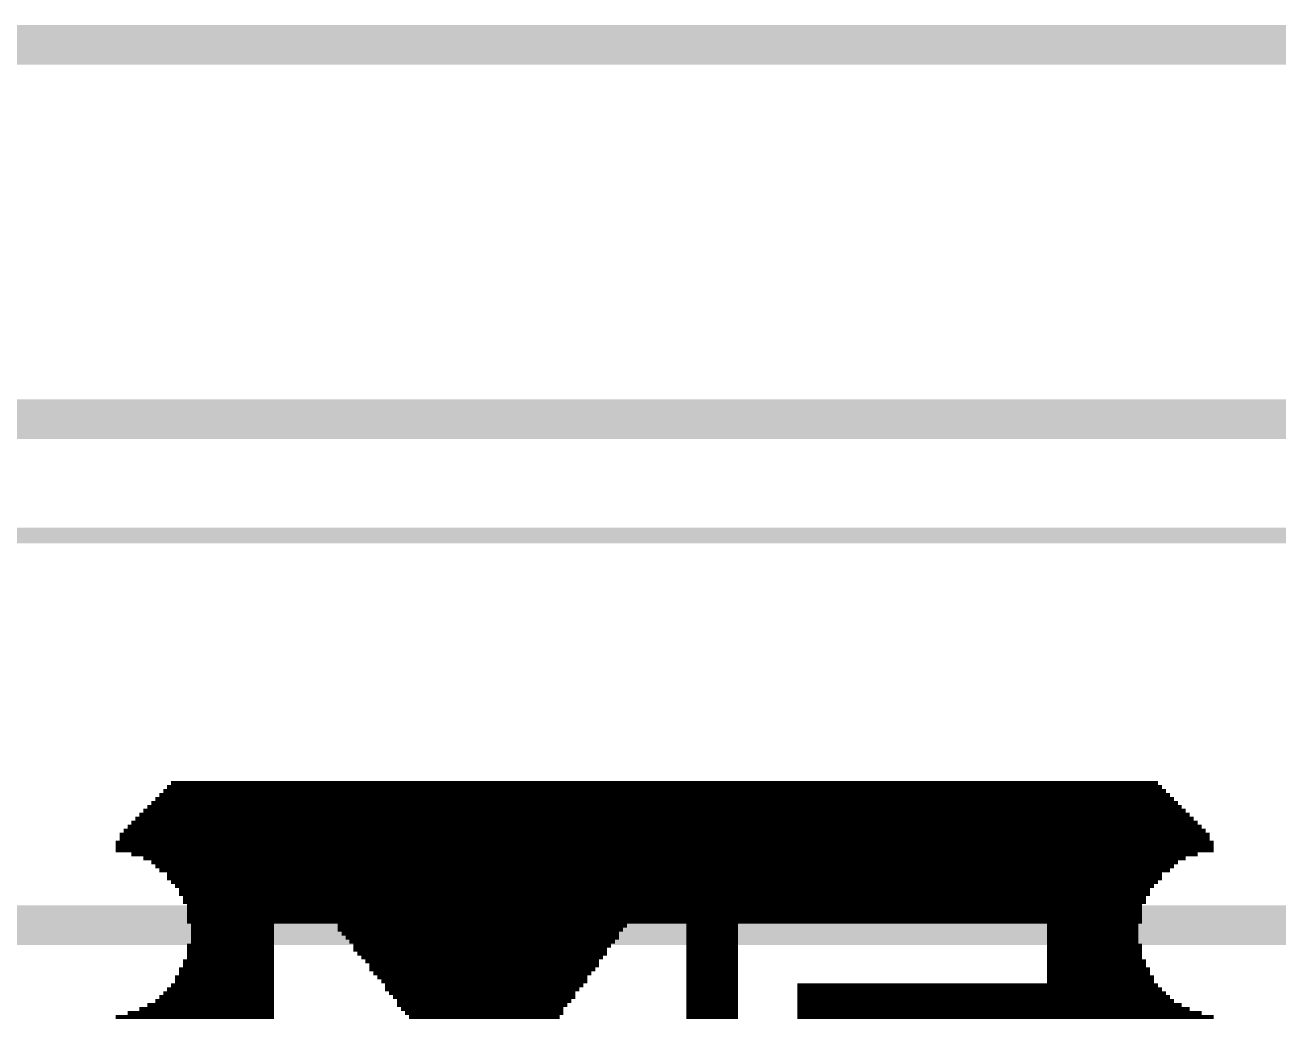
# Model space of a CAD drawing. Header units: millimetres. Extents: x -19 to 69, y -19.1 to 19.1.
# Drawn here: x 26.43 to 34.46, y 12.76 to 19.13 of the extents above; entities that cross this region are included whole.
import ezdxf

# ---------------------------------------------------------------- set-up
doc = ezdxf.new("R2010")
doc.units = ezdxf.units.MM
for name, color, linetype, true_color in [('BoardOutLine', 7, 'Continuous', 0xff00ff), ('TopLayer', 7, 'Continuous', 0xff0000), ('TopSilkLayer', 7, 'Continuous', 0xffcc00)]:
    doc.layers.add(name, color=color, linetype=linetype, true_color=true_color)

msp = doc.modelspace()

# ---------------------------------------------------------------- linework, layer by layer
at = {"layer": 'BoardOutLine', "const_width": 0.254}
msp.add_lwpolyline([(0, 19), (50, 19)], dxfattribs=at)
msp.add_lwpolyline([(18.718, 16.603), (40.7181, 16.603), (40.7181, -17.397), (18.718, -17.397), (18.718, 16.603)], close=True, dxfattribs=at)
at = {"layer": 'TopLayer', "const_width": 0.254}
msp.add_lwpolyline([(47.1593, 13.361), (21.616, 13.361), (21.209, 12.954)], dxfattribs=at)
at = {"layer": 'TopSilkLayer'}
for points, const_width in [([(40.0991, -17.143), (40.0991, 14.857), (39.0991, 15.857), (37.5991, 15.857), (37.5991, 14.857), (35.5991, 14.857), (35.5991, 15.857), (30.0991, 15.857), (24.5991, 15.857), (24.5991, 14.857), (22.5991, 14.857), (22.5991, 15.857), (21.0991, 15.857), (20.099, 14.857), (20.099, -17.143)], 0.1), ([(27.3157, 14.2202), (33.7419, 14.2202)], 0.0254), ([(27.3411, 14.2456), (33.7165, 14.2456)], 0.0254), ([(27.3665, 14.271), (33.6911, 14.271)], 0.0254), ([(27.2141, 14.1186), (33.8435, 14.1186)], 0.0254), ([(27.2395, 14.144), (33.8181, 14.144)], 0.0254), ([(27.2649, 14.1694), (33.7927, 14.1694)], 0.0254), ([(27.2903, 14.1948), (33.7673, 14.1948)], 0.0254), ([(27.1379, 14.0424), (33.9197, 14.0424)], 0.0254), ([(27.1633, 14.0678), (33.8943, 14.0678)], 0.0254), ([(27.1887, 14.0932), (33.8689, 14.0932)], 0.0254), ([(27.0617, 13.9662), (33.9959, 13.9662)], 0.0254), ([(27.0871, 13.9916), (33.9705, 13.9916)], 0.0254), ([(27.1125, 14.017), (33.9451, 14.017)], 0.0254), ([(27.0109, 13.89), (34.0467, 13.89)], 0.0254), ([(27.0363, 13.9408), (34.0213, 13.9408)], 0.0254), ([(27.0363, 13.9154), (34.0213, 13.9154)], 0.0254), ([(27.0109, 13.8646), (34.0467, 13.8646)], 0.0254), ([(27.0109, 13.8392), (34.0467, 13.8392)], 0.0254), ([(27.1125, 13.8138), (33.9451, 13.8138)], 0.0254), ([(27.1887, 13.7884), (33.8689, 13.7884)], 0.0254), ([(27.2395, 13.763), (33.8181, 13.763)], 0.0254), ([(27.2649, 13.7376), (33.7927, 13.7376)], 0.0254), ([(27.2903, 13.7122), (33.7673, 13.7122)], 0.0254), ([(27.3411, 13.6868), (33.7165, 13.6868)], 0.0254), ([(27.3411, 13.6614), (33.7165, 13.6614)], 0.0254), ([(27.3665, 13.636), (33.6911, 13.636)], 0.0254), ([(27.3919, 13.6106), (33.6657, 13.6106)], 0.0254), ([(27.4173, 13.5852), (33.6403, 13.5852)], 0.0254), ([(27.4173, 13.5598), (33.6403, 13.5598)], 0.0254), ([(27.4427, 13.5344), (33.6149, 13.5344)], 0.0254), ([(27.4427, 13.509), (33.6149, 13.509)], 0.0254), ([(27.4681, 13.4836), (33.5895, 13.4836)], 0.0254), ([(27.4681, 13.4582), (33.5895, 13.4582)], 0.0254), ([(27.4681, 13.4328), (33.5895, 13.4328)], 0.0254), ([(27.4681, 13.4074), (33.5895, 13.4074)], 0.0254), ([(27.4681, 13.382), (33.5895, 13.382)], 0.0254), ([(27.4935, 13.3566), (28.0269, 13.3566)], 0.0254), ([(27.4935, 13.3312), (28.0269, 13.3312)], 0.0254), ([(28.4333, 13.3566), (30.2875, 13.3566)], 0.0254), ([(28.4333, 13.3312), (30.2621, 13.3312)], 0.0254), ([(30.6685, 13.3566), (30.9987, 13.3566)], 0.0254), ([(30.6685, 13.3312), (30.9987, 13.3312)], 0.0254), ([(32.9799, 13.3566), (33.5641, 13.3566)], 0.0254), ([(32.9799, 13.3312), (33.5641, 13.3312)], 0.0254), ([(27.4935, 13.3058), (28.0269, 13.3058)], 0.0254), ([(27.4935, 13.2804), (28.0269, 13.2804)], 0.0254), ([(27.4935, 13.255), (28.0269, 13.255)], 0.0254), ([(28.4587, 13.3058), (30.2367, 13.3058)], 0.0254), ([(28.4841, 13.2804), (30.2367, 13.2804)], 0.0254), ([(28.5095, 13.255), (30.2113, 13.255)], 0.0254), ([(30.6685, 13.3058), (30.9987, 13.3058)], 0.0254), ([(30.6685, 13.2804), (30.9987, 13.2804)], 0.0254), ([(30.6685, 13.255), (30.9987, 13.255)], 0.0254), ([(32.9799, 13.3058), (33.5641, 13.3058)], 0.0254), ([(32.9799, 13.2804), (33.5641, 13.2804)], 0.0254), ([(32.9799, 13.255), (33.5641, 13.255)], 0.0254), ([(27.4681, 13.2296), (28.0269, 13.2296)], 0.0254), ([(27.4681, 13.2042), (28.0269, 13.2042)], 0.0254), ([(27.4681, 13.1788), (28.0269, 13.1788)], 0.0254), ([(28.5349, 13.2296), (30.1859, 13.2296)], 0.0254), ([(28.5349, 13.2042), (30.1605, 13.2042)], 0.0254), ([(28.5603, 13.1788), (30.1605, 13.1788)], 0.0254), ([(30.6685, 13.2296), (30.9987, 13.2296)], 0.0254), ([(30.6685, 13.2042), (30.9987, 13.2042)], 0.0254), ([(30.6685, 13.1788), (30.9987, 13.1788)], 0.0254), ([(32.9799, 13.2296), (33.5895, 13.2296)], 0.0254), ([(32.9799, 13.2042), (33.5895, 13.2042)], 0.0254), ([(32.9799, 13.1788), (33.5895, 13.1788)], 0.0254), ([(27.4173, 13.0772), (28.0269, 13.0772)], 0.0254), ([(27.4427, 13.128), (28.0269, 13.128)], 0.0254), ([(27.4427, 13.1026), (28.0269, 13.1026)], 0.0254), ([(27.4681, 13.1534), (28.0269, 13.1534)], 0.0254), ([(28.5857, 13.1534), (30.1351, 13.1534)], 0.0254), ([(28.6111, 13.128), (30.1097, 13.128)], 0.0254), ([(28.6365, 13.1026), (30.1097, 13.1026)], 0.0254), ([(28.6365, 13.0772), (30.0843, 13.0772)], 0.0254), ([(30.6685, 13.1534), (30.9987, 13.1534)], 0.0254), ([(30.6685, 13.128), (30.9987, 13.128)], 0.0254), ([(30.6685, 13.1026), (30.9987, 13.1026)], 0.0254), ([(30.6685, 13.0772), (30.9987, 13.0772)], 0.0254), ([(32.9799, 13.1534), (33.5895, 13.1534)], 0.0254), ([(32.9799, 13.128), (33.6149, 13.128)], 0.0254), ([(32.9799, 13.1026), (33.6149, 13.1026)], 0.0254), ([(32.9799, 13.0772), (33.6403, 13.0772)], 0.0254), ([(27.3919, 13.0264), (28.0269, 13.0264)], 0.0254), ([(27.3919, 13.001), (28.0269, 13.001)], 0.0254), ([(27.4173, 13.0518), (28.0269, 13.0518)], 0.0254), ([(28.6619, 13.0518), (30.0589, 13.0518)], 0.0254), ([(28.6873, 13.0264), (30.0335, 13.0264)], 0.0254), ([(28.7127, 13.001), (30.0335, 13.001)], 0.0254), ([(30.6685, 13.0518), (30.9987, 13.0518)], 0.0254), ([(30.6685, 13.0264), (30.9987, 13.0264)], 0.0254), ([(30.6685, 13.001), (30.9987, 13.001)], 0.0254), ([(32.9799, 13.0518), (33.6403, 13.0518)], 0.0254), ([(32.9799, 13.0264), (33.6657, 13.0264)], 0.0254), ([(32.9799, 13.001), (33.6657, 13.001)], 0.0254), ([(27.3157, 12.9248), (28.0269, 12.9248)], 0.0254), ([(27.3411, 12.9502), (28.0269, 12.9502)], 0.0254), ([(27.3665, 12.9756), (28.0269, 12.9756)], 0.0254), ([(28.7381, 12.9756), (30.0081, 12.9756)], 0.0254), ([(28.7381, 12.9502), (29.9827, 12.9502)], 0.0254), ([(28.7635, 12.9248), (29.9573, 12.9248)], 0.0254), ([(30.6685, 12.9756), (30.9987, 12.9756)], 0.0254), ([(30.6685, 12.9502), (30.9987, 12.9502)], 0.0254), ([(30.6685, 12.9248), (30.9987, 12.9248)], 0.0254), ([(31.3797, 12.9756), (33.6911, 12.9756)], 0.0254), ([(31.3797, 12.9502), (33.7165, 12.9502)], 0.0254), ([(31.3797, 12.9248), (33.7419, 12.9248)], 0.0254), ([(27.2141, 12.8486), (28.0269, 12.8486)], 0.0254), ([(27.2649, 12.874), (28.0269, 12.874)], 0.0254), ([(27.2903, 12.8994), (28.0269, 12.8994)], 0.0254), ([(28.7889, 12.8994), (29.9573, 12.8994)], 0.0254), ([(28.8143, 12.874), (29.9319, 12.874)], 0.0254), ([(28.8143, 12.8486), (29.9065, 12.8486)], 0.0254), ([(30.6685, 12.8994), (30.9987, 12.8994)], 0.0254), ([(30.6685, 12.874), (30.9987, 12.874)], 0.0254), ([(30.6685, 12.8486), (30.9987, 12.8486)], 0.0254), ([(31.3797, 12.8994), (33.7673, 12.8994)], 0.0254), ([(31.3797, 12.874), (33.7927, 12.874)], 0.0254), ([(31.3797, 12.8486), (33.8435, 12.8486)], 0.0254), ([(27.0109, 12.7724), (28.0269, 12.7724)], 0.0254), ([(27.0871, 12.7978), (28.0269, 12.7978)], 0.0254), ([(27.1633, 12.8232), (28.0269, 12.8232)], 0.0254), ([(28.8397, 12.8232), (29.8811, 12.8232)], 0.0254), ([(28.8651, 12.7978), (29.8811, 12.7978)], 0.0254), ([(28.8905, 12.7724), (29.8557, 12.7724)], 0.0254), ([(30.6685, 12.8232), (30.9987, 12.8232)], 0.0254), ([(30.6685, 12.7978), (30.9987, 12.7978)], 0.0254), ([(30.6685, 12.7724), (30.9987, 12.7724)], 0.0254), ([(31.3797, 12.8232), (33.8943, 12.8232)], 0.0254), ([(31.3797, 12.7978), (33.9705, 12.7978)], 0.0254), ([(31.3797, 12.7724), (34.0467, 12.7724)], 0.0254)]:
    msp.add_lwpolyline(points, dxfattribs=dict(at, const_width=const_width))

doc.saveas('drawing.dxf')
